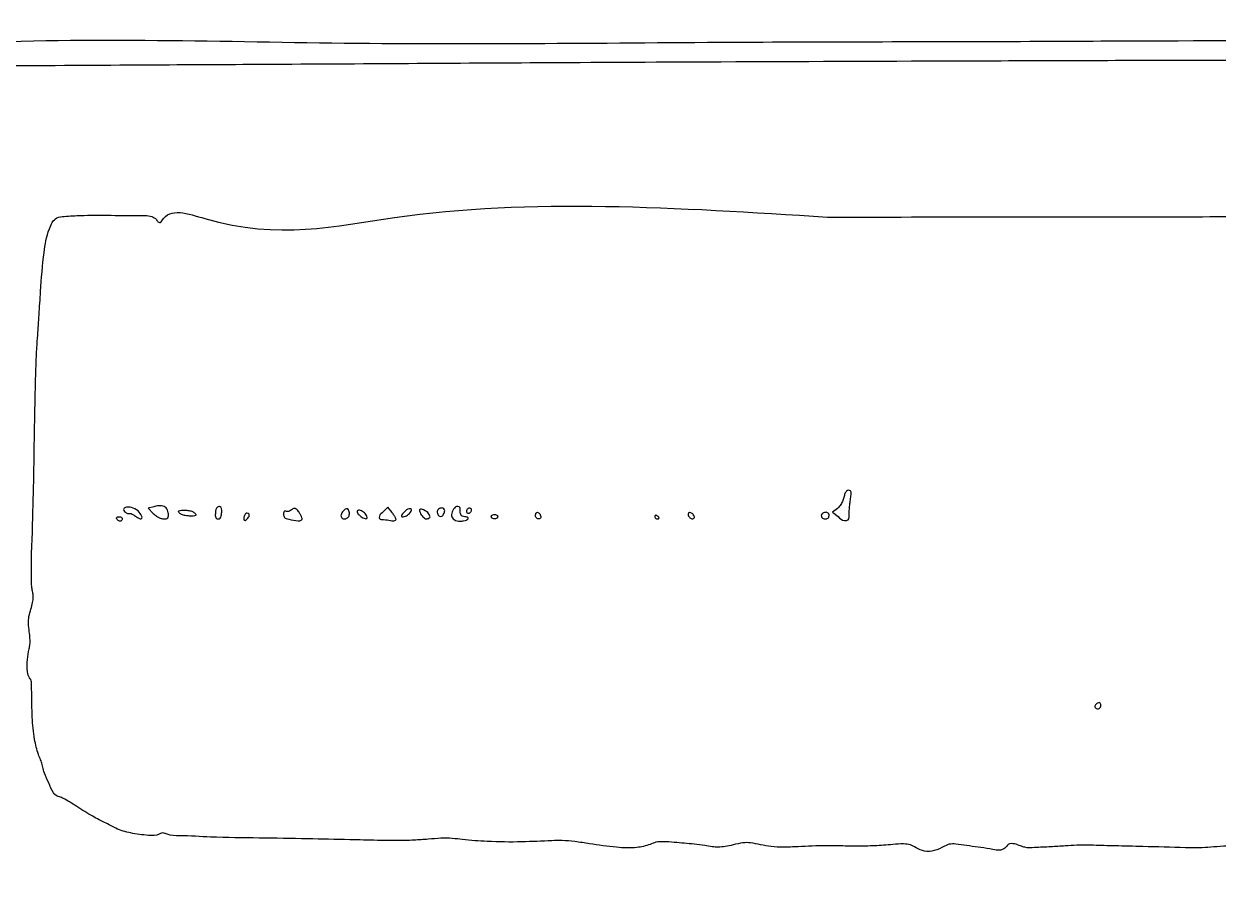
# Model space of a CAD drawing. Extents: x 14 to 139, y 93 to 208.
# Drawn here: x 37.44 to 60.39, y 113.13 to 129.53 of the extents above; entities that cross this region are included whole.
import ezdxf

# ---------------------------------------------------------------- set-up
doc = ezdxf.new("R2010")
doc.units = 0
doc.layers.add('Edge.Cuts', color=7, linetype='CONTINUOUS')
doc.layers.add('SilkS', color=7, linetype='CONTINUOUS')

msp = doc.modelspace()

# ---------------------------------------------------------------- linework, layer by layer
at = {"layer": 'Edge.Cuts', "color": 1}
msp.add_open_spline([(27.629573, 128.146972), (27.633612, 127.653797), (27.642179, 126.607806), (27.668224, 125.192339), (27.704589, 124.143363), (27.731776, 123.423682), (27.743665, 122.799549), (27.777162, 121.578742), (27.711573, 120.04285), (27.955552, 118.92308), (27.759556, 118.055845), (28.058505, 118.025508), (28.226519, 118.010953), (28.405358, 118.120189), (28.618988, 117.875674), (28.451527, 117.124986), (28.617814, 115.931576), (28.594785, 114.579041), (28.604068, 113.743248), (28.593358, 113.163566), (27.612513, 113.436545), (26.526217, 113.199928), (24.441852, 113.293834), (22.575608, 113.228073), (21.164554, 113.244314), (20.412408, 113.146917), (19.886578, 112.988992), (19.386072, 112.752895), (18.772765, 111.986294), (18.32937, 109.977035), (17.21621, 107.123915), (16.369851, 104.293687), (15.655627, 101.952917), (15.094991, 100.143037), (14.591611, 98.537441), (14.246185, 97.435625), (14.072608, 96.821368), (14.000506, 96.382756), (13.952852, 96.011261), (13.903482, 95.676612), (13.832994, 95.250538), (13.771297, 94.77483), (13.776734, 94.317508), (13.82863, 93.956018), (14.097819, 93.794168), (14.470472, 93.705022), (15.075827, 93.598193), (15.983602, 93.534865), (16.98261, 93.465911), (17.984351, 93.426465), (19.098922, 93.446396), (20.585053, 93.420157), (22.818788, 93.386335), (25.974095, 93.332523), (30.14947, 93.281328), (36.070209, 93.199411), (44.86167, 93.199048), (56.163332, 93.21493), (64.672505, 93.261715), (68.85843, 93.28473)], degree=3, knots=[0, 0, 0, 0, 1.479565, 3.138056, 4.247098, 4.627908, 5.299303, 6.115963, 8.32182, 9.63419, 10.096083, 10.229372, 10.445683, 10.628923, 10.736339, 11.304368, 12.740702, 14.448658, 15.219344, 15.425239, 15.968114, 17.356447, 19.289845, 21.925924, 23.059864, 23.505213, 24.194715, 24.706843, 25.129506, 27.080379, 30.729912, 34.373716, 35.919853, 38.074387, 40.057405, 40.967343, 41.539541, 41.969817, 42.299156, 42.663482, 42.98396, 43.597089, 44.086612, 44.390271, 44.607085, 44.972176, 45.548638, 46.443966, 47.701682, 48.552988, 49.450329, 51.045081, 53.011707, 56.152458, 60.512282, 65.538814, 73.916172, 86.886081, 99.444015, 99.444015, 99.444015, 99.444015], dxfattribs=at)
at = {"layer": 'SilkS', "color": 7}
for points in [[(39.70959, 120.050528)], [(40.211303, 120.13185)], [(40.72518, 120.125303)], [(41.238195, 120.146438)], [(41.76552, 120.106088)], [(44.030933, 120.065235)], [(44.848163, 120.12228)], [(45.247823, 120.052988)], [(46.036238, 120.187403)], [(46.545765, 120.057503)], [(47.367878, 120.078728)], [(50.324805, 120.054975)], [(52.914885, 120.078623)], [(53.297475, 120.110933)], [(39.32742, 120.015705)], [(42.78222, 120.006308)], [(45.972533, 120.015428)], [(49.64541, 120.033803)], [(58.137585, 116.431245)], [(54.582548, 113.691653)]]:
    msp.add_lwpolyline(points, close=True, dxfattribs=at)
for points in [[(39.934373, 120.25059), (39.826208, 120.22344), (39.923895, 120.119445)], [(43.6812, 120.059978), (43.680915, 120.059978)], [(44.51265, 120.138113), (44.43462, 120.239595), (44.34375, 120.148725)], [(45.512055, 120.123263), (45.512055, 120.123053)], [(53.073255, 120.21711), (52.978553, 120.142785), (53.0847, 120.058808)], [(44.59146, 120.004395), (44.591625, 120.004778)]]:
    msp.add_lwpolyline(points, dxfattribs=at)
for points, knots in [([(28.274693, 127.213058), (28.256707, 127.420567), (28.218012, 127.867005), (28.247384, 128.43586), (28.187275, 128.85544), (28.277328, 129.015651), (28.32395, 129.066063), (28.987517, 129.431528), (31.714373, 128.740938), (36.637943, 129.348925), (43.633813, 129.102601), (50.608693, 129.194078), (55.85333, 129.189847), (61.697756, 129.226084), (71.189255, 129.14072), (83.958614, 129.669031), (91.164922, 128.751816), (95.071837, 129.238189), (95.075597, 129.203957), (94.992441, 129.171861), (94.81189, 129.175124), (94.450116, 129.151201), (93.989492, 129.150684), (93.524665, 129.149961), (93.180454, 129.132335), (92.992085, 129.135072), (92.919408, 129.111198), (92.882712, 129.122141), (92.848351, 129.145662), (92.81119, 129.171168), (92.761943, 129.174526), (92.716978, 129.152547), (92.663492, 129.133307), (92.596852, 129.136973), (92.523316, 129.161065), (92.433623, 129.185451), (92.318422, 129.179602), (92.194235, 129.152869), (92.07356, 129.129258), (91.971862, 129.119004), (91.889383, 129.147159), (91.784542, 129.168034), (91.631866, 129.167409), (91.375486, 129.155306), (91.052959, 129.134491), (90.700463, 129.126003), (90.429312, 129.144037), (90.188097, 129.147086), (89.940327, 129.137999), (89.561526, 129.117726), (89.11531, 129.093347), (88.647818, 129.080494), (87.962601, 129.109471), (86.669676, 129.087064), (84.839157, 129.079783), (83.262294, 129.056906), (82.338143, 129.040467), (82.038177, 129.049408), (81.870839, 129.055065), (81.793244, 129.094559), (81.710563, 129.088825), (81.570458, 129.075894), (81.323095, 129.057377), (80.953357, 129.044985), (80.505144, 129.033561), (80.072382, 129.026144), (79.744768, 129.02045), (79.526542, 129.014709), (79.334433, 129.013442), (79.079667, 129.013047), (78.73382, 129.01406), (78.339648, 129.011892), (77.950377, 129.005754), (77.37498, 128.98691), (76.530954, 128.951944), (75.193198, 128.9288), (72.941454, 128.90023), (69.846335, 128.865725), (65.331283, 128.842375), (60.489648, 128.832151), (55.400182, 128.817035), (51.224859, 128.801777), (47.722149, 128.785116), (44.799124, 128.766965), (42.237316, 128.752418), (38.672981, 128.733756), (35.006708, 128.70947), (31.634571, 128.682991), (30.060543, 128.622658), (29.42329, 128.567054), (29.15442, 128.567504), (28.91221, 128.591237), (28.708892, 128.614572), (28.575646, 128.621388), (28.465301, 128.602303), (28.456848, 128.461249), (28.421769, 128.293415), (28.404212, 128.038648), (28.382484, 127.761665), (28.360283, 127.495629), (28.343872, 127.327698), (28.33677, 127.25502)], [0, 0, 0, 0, 0.62172, 1.337571, 1.743107, 1.811217, 1.882576, 1.945906, 4.065986, 9.531227, 17.158476, 24.856889, 30.508688, 32.890295, 42.370125, 59.405425, 68.59991, 68.635975, 68.648531, 68.688122, 68.85503, 69.233886, 69.743305, 70.250382, 70.623029, 70.780901, 70.81062, 70.847925, 70.889652, 70.93661, 70.980575, 71.029708, 71.084956, 71.149469, 71.224785, 71.317461, 71.426025, 71.566413, 71.698276, 71.797011, 71.866292, 71.956991, 72.117041, 72.321837, 72.727967, 73.086273, 73.378589, 73.542705, 73.80977, 74.122177, 74.68077, 75.150534, 75.524298, 76.737546, 79.028666, 81.014207, 81.474917, 81.794152, 81.922453, 81.966361, 82.05081, 82.162367, 82.392893, 82.792012, 83.273497, 83.73747, 84.090611, 84.256468, 84.392355, 84.666932, 85.020769, 85.429894, 85.849453, 86.188675, 87.156982, 88.38361, 90.202284, 93.912878, 97.669443, 103.747592, 108.437809, 112.937908, 116.273644, 118.946052, 121.707154, 123.959183, 129.639236, 132.705958, 134.076447, 134.362421, 134.624868, 134.880682, 135.095111, 135.230414, 135.29747, 135.392074, 135.589419, 135.848117, 136.14123, 136.428433, 136.647568, 136.647568, 136.647568, 136.647568]), ([(27.62958, 128.146973), (27.633621, 127.653797), (27.642191, 126.607806), (27.668234, 125.192339), (27.704597, 124.143363), (27.731784, 123.423682), (27.743673, 122.799549), (27.777169, 121.578742), (27.71158, 120.04285), (27.955559, 118.92308), (27.759563, 118.055845), (28.058513, 118.025508), (28.226526, 118.010953), (28.405366, 118.120189), (28.618996, 117.875674), (28.451534, 117.124986), (28.617822, 115.931576), (28.594793, 114.579041), (28.604075, 113.743248), (28.593366, 113.163566), (27.61252, 113.436545), (26.526224, 113.199928), (24.44186, 113.293834), (22.575616, 113.228073), (21.164561, 113.244314), (20.412415, 113.146917), (19.886586, 112.988992), (19.38608, 112.752895), (18.772772, 111.986294), (18.329378, 109.977035), (17.216217, 107.123915), (16.369858, 104.293687), (15.655635, 101.952917), (15.094998, 100.143037), (14.591618, 98.537441), (14.246192, 97.435625), (14.072616, 96.821368), (14.000513, 96.382756), (13.952859, 96.011261), (13.903489, 95.676612), (13.83299, 95.250539), (13.771298, 94.77483), (13.776734, 94.317508), (13.82863, 93.956018), (14.097819, 93.794168), (14.470472, 93.705022), (15.075827, 93.598193), (15.983602, 93.534865), (16.98261, 93.465911), (17.984351, 93.426465), (19.098922, 93.446396), (20.585053, 93.420157), (22.818788, 93.386335), (25.974095, 93.332523), (30.14947, 93.281328), (36.070209, 93.199411), (44.86167, 93.199048), (56.163332, 93.21493), (64.672505, 93.261715), (68.85843, 93.28473)], [0, 0, 0, 0, 1.479565, 3.138056, 4.247098, 4.627908, 5.299303, 6.115963, 8.32182, 9.63419, 10.096083, 10.229372, 10.445683, 10.628923, 10.736339, 11.304368, 12.740702, 14.448658, 15.219344, 15.425239, 15.968114, 17.356446, 19.289845, 21.925924, 23.059864, 23.505213, 24.194715, 24.706843, 25.129506, 27.080379, 30.729912, 34.373716, 35.919853, 38.074387, 40.057405, 40.967343, 41.539541, 41.969817, 42.299156, 42.663483, 42.983961, 43.59709, 44.086614, 44.390272, 44.607086, 44.972177, 45.548639, 46.443967, 47.701684, 48.552989, 49.45033, 51.045082, 53.011708, 56.152459, 60.512284, 65.538815, 73.916173, 86.886082, 99.444016, 99.444016, 99.444016, 99.444016]), ([(54.58251, 113.691713), (54.547265, 113.713285), (54.474672, 113.757717), (54.317843, 113.771224), (54.088926, 113.750038), (53.791436, 113.728912), (53.440534, 113.719737), (53.133568, 113.729914), (52.844677, 113.732726), (52.588465, 113.726859), (52.31013, 113.713345), (52.047061, 113.700344), (51.80502, 113.709928), (51.597342, 113.747287), (51.419067, 113.793108), (51.239577, 113.793137), (51.081052, 113.74861), (50.923833, 113.715038), (50.787956, 113.700598), (50.654923, 113.710951), (50.504461, 113.744264), (50.259839, 113.766268), (49.994368, 113.793237), (49.749893, 113.812494), (49.590249, 113.808033), (49.430168, 113.73571), (49.176749, 113.678872), (48.781665, 113.699157), (48.386767, 113.75816), (48.038796, 113.812697), (47.797469, 113.835295), (47.456924, 113.825648), (46.978119, 113.797351), (46.403818, 113.806929), (45.958054, 113.8353), (45.664048, 113.877596), (45.443321, 113.877507), (45.198773, 113.854967), (44.908973, 113.835365), (44.583135, 113.829442), (44.172431, 113.835771), (43.606865, 113.852087), (42.849316, 113.86449), (41.95801, 113.881706), (41.134874, 113.885718), (40.552986, 113.92674), (40.241328, 113.921881), (40.135573, 113.977027), (40.079115, 113.980773), (39.994407, 113.917343), (39.778685, 113.933648), (39.504189, 113.966182), (39.256515, 114.03566), (39.099371, 114.124454), (38.991551, 114.178685), (38.875783, 114.234691), (38.748525, 114.303326), (38.606663, 114.387907), (38.460282, 114.482991), (38.324551, 114.569729), (38.213619, 114.634146), (38.131747, 114.669085), (38.074343, 114.68611), (38.034624, 114.713805), (37.971859, 114.794011), (37.916561, 114.939665), (37.840896, 115.100896), (37.801848, 115.222075), (37.786544, 115.309059), (37.756642, 115.389737), (37.690431, 115.543692), (37.629742, 115.819828), (37.588202, 116.22307), (37.591594, 116.580696), (37.582731, 116.81602), (37.585232, 116.91417), (37.526673, 116.978368), (37.496263, 117.113179), (37.497869, 117.302924), (37.529938, 117.47775), (37.55886, 117.611475), (37.555618, 117.722443), (37.540342, 117.855862), (37.520401, 117.996018), (37.530318, 118.143627), (37.57007, 118.275691), (37.605286, 118.399452), (37.620308, 118.508678), (37.607523, 118.604433), (37.587498, 118.70117), (37.580663, 118.811742), (37.578921, 119.260476), (37.611604, 119.983351), (37.629474, 120.9741), (37.644165, 121.800852), (37.657058, 122.481667), (37.669556, 122.948772), (37.683947, 123.292476), (37.708876, 123.597454), (37.731336, 123.958722), (37.762152, 124.487466), (37.806552, 125.051533), (37.881889, 125.51853), (38.022776, 125.817031), (38.275852, 125.837807), (38.591603, 125.853742), (39.07195, 125.858322), (39.521158, 125.841497), (39.849507, 125.859418), (39.981606, 125.785271), (40.011631, 125.720747), (40.066705, 125.70581), (40.226496, 126.02141), (42.104929, 125.313479), (45.888609, 126.265588), (50.013097, 126.002181), (52.881593, 125.818988)], [0, 0, 0, 0, 0.122394, 0.252093, 0.460973, 0.814829, 1.145341, 1.513856, 1.735921, 2.012011, 2.282522, 2.571919, 2.802106, 3.007117, 3.20409, 3.352522, 3.538963, 3.69557, 3.835085, 3.946944, 4.09421, 4.296666, 4.6829, 4.893838, 5.035246, 5.153676, 5.415809, 5.806659, 6.330722, 6.615345, 6.863233, 7.056301, 7.636478, 8.30214, 8.777836, 8.975605, 9.192167, 9.437867, 9.712391, 10.063328, 10.415152, 10.944577, 11.760841, 12.687241, 13.622745, 14.217436, 14.46096, 14.52521, 14.573298, 14.620208, 14.830675, 15.175808, 15.473682, 15.586848, 15.716908, 15.835713, 15.972631, 16.15051, 16.331049, 16.496203, 16.633916, 16.715139, 16.762807, 16.812738, 16.857218, 17.066396, 17.274236, 17.392971, 17.446612, 17.538748, 17.649955, 17.949392, 18.380079, 18.868393, 19.009508, 19.102172, 19.142341, 19.262796, 19.501597, 19.712016, 19.794487, 19.910974, 20.042265, 20.198122, 20.334537, 20.481928, 20.610498, 20.721073, 20.809214, 20.898691, 21.017461, 21.140477, 22.245389, 23.186802, 24.113478, 24.725984, 25.22959, 25.515339, 25.757777, 26.147601, 26.600429, 27.351211, 27.820259, 28.073219, 28.219446, 28.537311, 29.044993, 29.644782, 29.902438, 30.007325, 30.074376, 30.105845, 30.152834, 30.979749, 34.623751, 42.946104, 42.946104, 42.946104, 42.946104]), ([(52.881593, 125.818988), (55.037932, 125.820494), (58.761863, 125.823096), (63.125128, 125.832064), (65.620948, 125.839271), (67.196444, 125.863951), (69.001119, 125.868148), (71.67953, 125.872429), (74.216294, 125.894194), (75.884473, 125.861593), (76.510312, 125.855019), (76.624481, 125.747024), (76.677741, 125.690076), (76.783634, 125.537721), (76.702185, 124.986706), (76.810689, 123.939049), (76.786522, 121.406543), (76.723025, 118.5468), (76.990488, 116.004653), (76.805965, 115.062979), (76.94963, 114.791478), (76.797761, 114.735591), (76.674092, 114.713003), (76.525916, 114.674502), (76.446949, 114.646837), (76.396202, 114.623024), (76.38979, 114.593891), (76.365998, 114.583315), (76.312835, 114.580913), (76.228779, 114.525904), (76.140808, 114.435682), (76.100257, 114.317547), (76.053393, 114.197879), (75.915549, 114.132873), (75.785901, 114.113421), (75.681366, 114.111393), (75.620024, 114.107023), (75.551794, 114.075257), (75.397024, 114.073587), (75.126344, 114.052248), (74.756498, 114.046321), (74.386421, 114.031985), (74.105636, 114.025047), (73.900881, 113.994962), (73.647259, 113.975546), (73.235042, 113.966898), (72.43693, 113.953087), (71.50963, 113.93853), (70.670756, 113.929056), (70.251043, 113.894902), (70.052884, 113.873751), (69.898129, 113.880471), (69.697324, 113.893351), (69.500412, 113.906367), (69.334064, 113.908777), (69.219163, 113.871407), (69.106165, 113.834336), (68.947479, 113.83473), (68.740642, 113.847707), (68.476475, 113.862728), (68.179206, 113.869165), (67.845968, 113.869473), (67.473039, 113.864793), (67.065019, 113.863086), (66.650831, 113.863879), (66.271996, 113.858917), (65.963558, 113.844986), (65.732349, 113.821743), (65.586776, 113.791371), (65.482538, 113.781816), (65.418429, 113.817493), (65.355517, 113.850715), (65.262831, 113.849677), (65.150464, 113.834267), (65.013622, 113.815334), (64.868338, 113.80333), (64.726293, 113.798357), (64.603713, 113.793908), (64.510539, 113.788676), (64.373506, 113.748406), (64.053976, 113.758983), (63.489329, 113.758375), (62.87668, 113.791013), (62.408616, 113.807482), (62.163202, 113.815329), (62.035818, 113.758497), (61.95129, 113.706989), (61.857183, 113.693444), (61.673453, 113.723904), (61.322389, 113.732127), (60.83638, 113.732825), (60.399481, 113.720032), (60.050096, 113.685512), (59.596345, 113.699798), (59.037435, 113.712607), (58.448051, 113.729659), (58.065927, 113.736551), (57.821732, 113.747213), (57.639879, 113.739561), (57.431514, 113.728687), (57.160076, 113.70951), (56.904201, 113.699541), (56.705763, 113.68652), (56.580333, 113.731714), (56.48132, 113.774333), (56.353973, 113.777801), (56.307902, 113.690134), (56.18868, 113.624727), (55.924492, 113.693704), (55.632233, 113.719299), (55.375943, 113.76489), (55.22707, 113.771108), (55.095297, 113.70296), (54.946512, 113.629312), (54.746408, 113.612283), (54.636298, 113.665617), (54.582548, 113.691653)], [0, 0, 0, 0, 6.468981, 11.17173, 13.09014, 13.956012, 15.899302, 18.499332, 22.020713, 23.389743, 23.685175, 23.767495, 23.851621, 23.920649, 24.315392, 25.389023, 27.166312, 31.83195, 34.066415, 34.680015, 34.750235, 34.835978, 35.058272, 35.18559, 35.27899, 35.32033, 35.338544, 35.361959, 35.390683, 35.499547, 35.646768, 35.762645, 35.872466, 36.018633, 36.187356, 36.268123, 36.332923, 36.368979, 36.491584, 36.78667, 37.190744, 37.597425, 37.899361, 38.031605, 38.21784, 38.661993, 39.26824, 40.612591, 41.444959, 41.783135, 41.875945, 42.042192, 42.246558, 42.479469, 42.636564, 42.739134, 42.840039, 42.991647, 43.209192, 43.464077, 43.784519, 44.101326, 44.463682, 44.903414, 45.325331, 45.706414, 46.039396, 46.252832, 46.399627, 46.491066, 46.554056, 46.615511, 46.702181, 46.823647, 46.958549, 47.115602, 47.26106, 47.38461, 47.484284, 47.539258, 47.811346, 48.428929, 49.244467, 49.641591, 49.845586, 49.965073, 50.054244, 50.140492, 50.242696, 50.611398, 51.191529, 51.701836, 51.921696, 52.243712, 53.061466, 53.600195, 54.012199, 54.208278, 54.332952, 54.557946, 54.834571, 55.14781, 55.331232, 55.420564, 55.541485, 55.666669, 55.742343, 55.817323, 56.057183, 56.507016, 56.717532, 56.840423, 56.941628, 57.154741, 57.33989, 57.516471, 57.516471, 57.516471, 57.516471]), ([(53.297513, 120.110963), (53.298544, 120.14144), (53.300784, 120.207662), (53.309984, 120.306491), (53.323774, 120.408406), (53.33694, 120.486066), (53.333679, 120.556826), (53.284679, 120.573482), (53.242051, 120.549037), (53.212402, 120.497122), (53.195452, 120.426555), (53.170847, 120.347517), (53.129986, 120.274158), (53.091247, 120.235203), (53.073255, 120.21711)], [0, 0, 0, 0, 0.091414, 0.198623, 0.298623, 0.396108, 0.446306, 0.485425, 0.52636, 0.584042, 0.659882, 0.743952, 0.831931, 0.908232, 0.908232, 0.908232, 0.908232]), ([(40.211303, 120.131858), (40.203398, 120.168345), (40.188053, 120.239181), (40.06291, 120.281821), (39.982635, 120.262316), (39.934373, 120.25059)], [0, 0, 0, 0, 0.104668, 0.203204, 0.351762, 0.351762, 0.351762, 0.351762]), ([(39.32742, 120.015705), (39.325179, 120.023401), (39.320209, 120.040464), (39.292856, 120.054773), (39.262577, 120.059492), (39.233694, 120.056605), (39.212754, 120.038003), (39.220823, 120.012051), (39.239262, 119.993698), (39.261847, 119.978496), (39.286222, 119.971001), (39.30853, 119.977403), (39.32421, 119.993797), (39.326332, 120.008278), (39.32742, 120.015705)], [0, 0, 0, 0, 0.023217, 0.051475, 0.085348, 0.115644, 0.136597, 0.158363, 0.186752, 0.215024, 0.239464, 0.260419, 0.281373, 0.303437, 0.303437, 0.303437, 0.303437]), ([(39.709568, 120.050513), (39.693855, 120.083453), (39.657377, 120.159928), (39.546341, 120.22572), (39.441583, 120.250137), (39.371862, 120.23361), (39.343806, 120.192148), (39.373859, 120.158737), (39.398916, 120.133776), (39.427582, 120.115856), (39.454869, 120.121362), (39.485858, 120.1246), (39.524129, 120.106404), (39.577477, 120.071871), (39.623546, 120.03643), (39.694728, 120.006645), (39.70525, 120.037713), (39.70959, 120.050528)], [0, 0, 0, 0, 0.107682, 0.249991, 0.367453, 0.425, 0.45427, 0.497321, 0.536339, 0.568116, 0.590593, 0.617477, 0.66038, 0.7133, 0.805863, 0.855911, 0.891045, 0.891045, 0.891045, 0.891045]), ([(39.923895, 120.119445), (39.944211, 120.101121), (39.984519, 120.064765), (40.053367, 120.027916), (40.120838, 120.013617), (40.184766, 120.012059), (40.223573, 120.06678), (40.216055, 120.106644), (40.211303, 120.13185)], [0, 0, 0, 0, 0.082055, 0.162798, 0.228895, 0.292896, 0.335826, 0.409648, 0.409648, 0.409648, 0.409648]), ([(40.72518, 120.125303), (40.710553, 120.136211), (40.675909, 120.162048), (40.606653, 120.179373), (40.523858, 120.185334), (40.462688, 120.188484), (40.396839, 120.167436), (40.427616, 120.12024), (40.473485, 120.097321), (40.54199, 120.076143), (40.626744, 120.070865), (40.6899, 120.06148), (40.75845, 120.086539), (40.736936, 120.111605), (40.72518, 120.125303)], [0, 0, 0, 0, 0.054288, 0.128581, 0.21062, 0.297491, 0.333227, 0.370249, 0.422569, 0.496857, 0.580371, 0.672121, 0.706856, 0.748705, 0.748705, 0.748705, 0.748705]), ([(41.238158, 120.146408), (41.239697, 120.193253), (41.242005, 120.263481), (41.123212, 120.244348), (41.121806, 120.144021), (41.112074, 120.073054), (41.129664, 120.022375), (41.172541, 120.01144), (41.216014, 120.02621), (41.23682, 120.081341), (41.237675, 120.121834), (41.238195, 120.146438)], [0, 0, 0, 0, 0.107765, 0.161556, 0.282336, 0.347513, 0.388114, 0.4267, 0.466833, 0.514969, 0.589496, 0.589496, 0.589496, 0.589496]), ([(41.76552, 120.106125), (41.751792, 120.117302), (41.72269, 120.140996), (41.670429, 120.09121), (41.664881, 120.044775), (41.657735, 119.990883), (41.698726, 119.984183), (41.72486, 120.015474), (41.754439, 120.043122), (41.772303, 120.076464), (41.767555, 120.0972), (41.76552, 120.106088)], [0, 0, 0, 0, 0.04689, 0.099399, 0.16925, 0.206665, 0.226145, 0.273944, 0.316646, 0.352228, 0.378917, 0.378917, 0.378917, 0.378917]), ([(42.782153, 120.006278), (42.782735, 120.016641), (42.784323, 120.044868), (42.75937, 120.090846), (42.722476, 120.146032), (42.686311, 120.199647), (42.624098, 120.227267), (42.583817, 120.190095), (42.545336, 120.165926), (42.505147, 120.153323), (42.475243, 120.161841), (42.445903, 120.171268), (42.428487, 120.140184), (42.424903, 120.099343), (42.438705, 120.027555), (42.564073, 120.000311), (42.657632, 119.979769), (42.739234, 119.979155), (42.765161, 119.988057), (42.77683, 120.000541), (42.78222, 120.006308)], [0, 0, 0, 0, 0.030728, 0.083697, 0.150715, 0.23222, 0.276806, 0.331322, 0.377204, 0.417963, 0.449936, 0.472758, 0.498485, 0.538543, 0.602424, 0.690989, 0.878632, 0.906939, 0.934213, 0.957628, 0.957628, 0.957628, 0.957628]), ([(43.680915, 120.059978), (43.685018, 120.070312), (43.694053, 120.093065), (43.693577, 120.132263), (43.683755, 120.170416), (43.67087, 120.210497), (43.62604, 120.215933), (43.59458, 120.185033), (43.561183, 120.152201), (43.540078, 120.113943), (43.524262, 120.067744), (43.55816, 120.014715), (43.630957, 120.011881), (43.663956, 120.04347), (43.6812, 120.059978)], [0, 0, 0, 0, 0.033175, 0.073043, 0.113599, 0.155984, 0.183091, 0.232328, 0.279212, 0.325065, 0.362714, 0.419684, 0.483225, 0.552771, 0.552771, 0.552771, 0.552771]), ([(44.03097, 120.065228), (44.015081, 120.089457), (43.982599, 120.138991), (43.920904, 120.176812), (43.843149, 120.189354), (43.836464, 120.142151), (43.860074, 120.110715), (43.90748, 120.067932), (43.953779, 120.033163), (44.038167, 120.009039), (44.033246, 120.047267), (44.030933, 120.065235)], [0, 0, 0, 0, 0.084577, 0.172903, 0.232513, 0.256897, 0.294901, 0.346093, 0.445546, 0.49405, 0.537065, 0.537065, 0.537065, 0.537065]), ([(44.34375, 120.148725), (44.311036, 120.126376), (44.266662, 120.096062), (44.262902, 120.003866), (44.378648, 120.005242), (44.459717, 119.986602), (44.555568, 119.967698), (44.58325, 119.996), (44.59146, 120.004395)], [0, 0, 0, 0, 0.112223, 0.152219, 0.234045, 0.372113, 0.452835, 0.486871, 0.486871, 0.486871, 0.486871]), ([(44.591625, 120.004778), (44.588206, 120.014905), (44.578833, 120.042662), (44.550037, 120.086396), (44.525918, 120.11976), (44.51265, 120.138113)], [0, 0, 0, 0, 0.031977, 0.087647, 0.155709, 0.155709, 0.155709, 0.155709]), ([(44.848185, 120.122303), (44.873723, 120.152474), (44.912817, 120.198662), (44.812052, 120.22423), (44.759658, 120.151412), (44.708038, 120.114502), (44.68244, 120.05755), (44.732888, 120.056104), (44.769701, 120.065183), (44.813459, 120.087687), (44.836646, 120.1108), (44.848163, 120.12228)], [0, 0, 0, 0, 0.084984, 0.1301, 0.238565, 0.316019, 0.345264, 0.380428, 0.422935, 0.472437, 0.521286, 0.521286, 0.521286, 0.521286]), ([(45.247845, 120.053003), (45.238123, 120.076166), (45.212705, 120.136727), (45.145181, 120.179759), (45.028751, 120.223227), (45.051075, 120.113978), (45.09707, 120.061899), (45.156627, 120.008603), (45.203026, 120.019517), (45.22947, 120.03169), (45.241943, 120.046165), (45.247823, 120.052988)], [0, 0, 0, 0, 0.072807, 0.190358, 0.265747, 0.329212, 0.427719, 0.505911, 0.535259, 0.565218, 0.591926, 0.591926, 0.591926, 0.591926]), ([(45.512055, 120.123053), (45.520807, 120.1464), (45.535309, 120.185085), (45.485397, 120.235846), (45.43093, 120.219133), (45.390891, 120.194966), (45.375157, 120.158948), (45.383798, 120.112455), (45.411078, 120.060267), (45.485012, 120.06064), (45.501994, 120.099965), (45.512055, 120.123263)], [0, 0, 0, 0, 0.068195, 0.11299, 0.180691, 0.217621, 0.252452, 0.289612, 0.35863, 0.406285, 0.475559, 0.475559, 0.475559, 0.475559]), ([(45.972548, 120.015428), (45.974379, 120.023129), (45.978499, 120.040458), (45.946099, 120.056271), (45.908545, 120.058194), (45.858338, 120.059427), (45.823533, 120.108763), (45.824139, 120.169674), (45.823628, 120.25599), (45.726766, 120.257244), (45.679141, 120.177792), (45.638715, 120.080542), (45.70815, 119.984043), (45.804641, 119.969121), (45.883396, 119.977317), (45.93795, 119.987782), (45.962725, 120.007587), (45.972533, 120.015428)], [0, 0, 0, 0, 0.021407, 0.048165, 0.089015, 0.141858, 0.185964, 0.25155, 0.334154, 0.386785, 0.486977, 0.590887, 0.681148, 0.797621, 0.865025, 0.921889, 0.959149, 0.959149, 0.959149, 0.959149]), ([(46.036238, 120.187403), (46.035024, 120.194482), (46.032597, 120.208639), (46.015574, 120.223492), (45.993344, 120.230192), (45.96905, 120.219175), (45.954711, 120.193166), (45.950006, 120.162434), (45.952877, 120.133643), (45.971488, 120.112689), (45.997486, 120.120787), (46.015559, 120.139223), (46.031819, 120.161783), (46.034838, 120.179287), (46.036238, 120.187403)], [0, 0, 0, 0, 0.020956, 0.041909, 0.063973, 0.08719, 0.115448, 0.149321, 0.179649, 0.200592, 0.22236, 0.250749, 0.279021, 0.303461, 0.303461, 0.303461, 0.303461]), ([(46.545765, 120.057503), (46.543643, 120.065185), (46.538994, 120.082017), (46.51272, 120.096477), (46.482208, 120.101838), (46.451026, 120.096477), (46.426366, 120.082017), (46.414786, 120.057503), (46.426366, 120.032988), (46.451026, 120.018528), (46.482208, 120.013167), (46.51272, 120.018528), (46.538994, 120.032988), (46.543643, 120.04982), (46.545765, 120.057503)], [0, 0, 0, 0, 0.023085, 0.05058, 0.083179, 0.115778, 0.143274, 0.166358, 0.189443, 0.216938, 0.249537, 0.282137, 0.309632, 0.332716, 0.332716, 0.332716, 0.332716]), ([(47.367878, 120.078728), (47.362588, 120.08982), (47.352665, 120.110631), (47.331532, 120.133035), (47.306651, 120.146296), (47.282914, 120.13397), (47.27084, 120.109296), (47.265276, 120.078571), (47.273273, 120.045594), (47.297333, 120.021023), (47.328957, 120.012736), (47.36092, 120.018113), (47.377885, 120.047697), (47.371515, 120.06745), (47.367878, 120.078728)], [0, 0, 0, 0, 0.036534, 0.068545, 0.092623, 0.113626, 0.140259, 0.172753, 0.205946, 0.237956, 0.270538, 0.301564, 0.327225, 0.361364, 0.361364, 0.361364, 0.361364]), ([(49.64541, 120.033728), (49.643728, 120.038227), (49.639424, 120.049742), (49.623201, 120.064178), (49.604929, 120.078601), (49.583871, 120.088703), (49.563037, 120.080258), (49.558849, 120.05838), (49.564419, 120.036902), (49.580436, 120.019279), (49.602914, 120.013504), (49.622452, 120.016828), (49.639658, 120.021649), (49.643767, 120.030331), (49.64541, 120.033803)], [0, 0, 0, 0, 0.014259, 0.036488, 0.063076, 0.085577, 0.102251, 0.122181, 0.145565, 0.167767, 0.190005, 0.211531, 0.228204, 0.239313, 0.239313, 0.239313, 0.239313]), ([(50.324783, 120.054953), (50.318686, 120.072021), (50.306054, 120.107384), (50.262699, 120.137618), (50.202552, 120.137385), (50.202081, 120.076415), (50.232676, 120.036952), (50.27382, 120.010454), (50.305645, 120.01875), (50.321488, 120.034082), (50.32369, 120.047949), (50.324805, 120.054975)], [0, 0, 0, 0, 0.053073, 0.109959, 0.153202, 0.19646, 0.253334, 0.306396, 0.32726, 0.347573, 0.368436, 0.368436, 0.368436, 0.368436]), ([(52.9149, 120.078653), (52.913226, 120.089795), (52.909951, 120.111601), (52.885822, 120.136438), (52.843195, 120.146825), (52.794784, 120.132439), (52.752552, 120.089617), (52.773088, 120.030381), (52.82992, 120.008965), (52.896585, 120.021076), (52.908892, 120.059777), (52.914885, 120.078623)], [0, 0, 0, 0, 0.033152, 0.064878, 0.096922, 0.160171, 0.210451, 0.255904, 0.320884, 0.379065, 0.43429, 0.43429, 0.43429, 0.43429]), ([(53.0847, 120.058808), (53.121306, 120.023049), (53.17563, 119.969983), (53.304334, 119.99408), (53.300094, 120.066305), (53.297475, 120.110933)], [0, 0, 0, 0, 0.144943, 0.215102, 0.328553, 0.328553, 0.328553, 0.328553]), ([(58.137585, 116.431298), (58.136598, 116.442172), (58.13483, 116.461669), (58.113993, 116.484746), (58.070675, 116.481938), (58.029237, 116.450726), (58.011236, 116.382742), (58.065672, 116.358447), (58.105079, 116.370587), (58.132101, 116.39605), (58.13574, 116.419407), (58.137585, 116.431245)], [0, 0, 0, 0, 0.032299, 0.057908, 0.083286, 0.153396, 0.204726, 0.257338, 0.292422, 0.32656, 0.361645, 0.361645, 0.361645, 0.361645])]:
    msp.add_open_spline(points, degree=3, knots=knots, dxfattribs=at)

doc.saveas('drawing.dxf')
